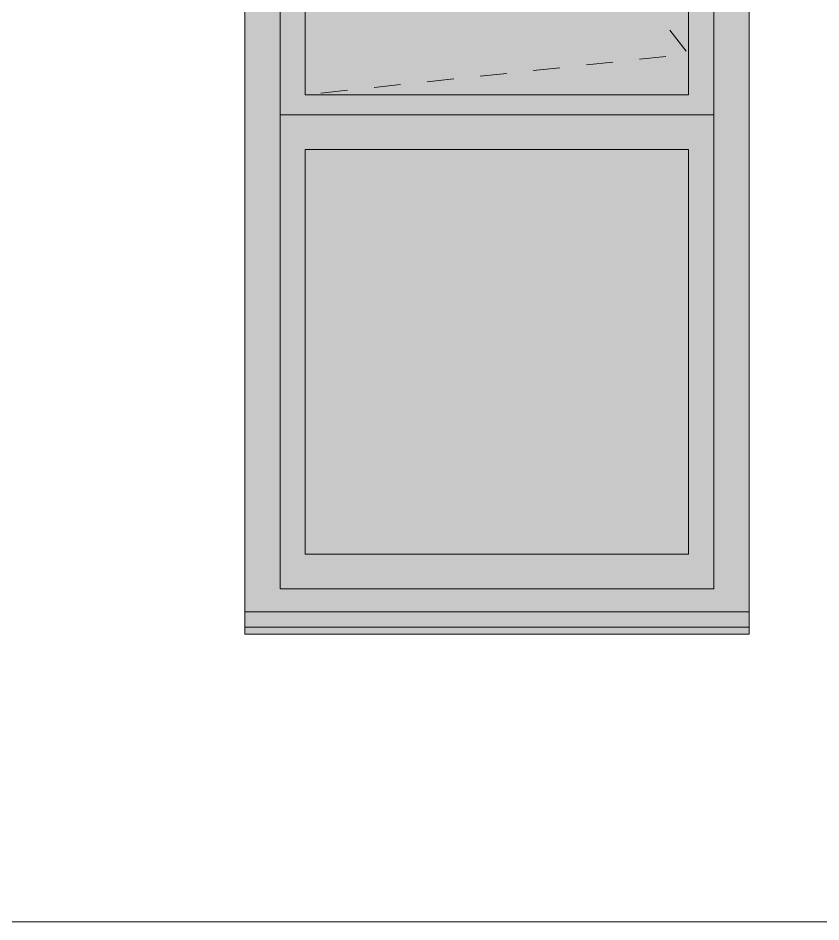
# Model space of a CAD drawing. Header units: centimetres. Extents: x -6341 to 23117, y -10090 to 8065.
# Drawn here: x 15679.5 to 15838.7, y -1380.2 to -1201 of the extents above; entities that cross this region are included whole.
import ezdxf

# ---------------------------------------------------------------- set-up
doc = ezdxf.new("R2010")
doc.units = ezdxf.units.CM
doc.header["$LTSCALE"] = 12.7
doc.linetypes.add('VW-01', pattern=[0.83312, 0.41656, -0.41656])
doc.layers.add('B Général', color=7, linetype='Continuous', lineweight=5)
doc.layers.add('C ANNOTATIONS-prestations', color=7, linetype='Continuous', lineweight=5)

# ---------------------------------------------------------------- blocks, each defined once
blk = doc.blocks.new('F_220.100 all.fix')
at = {"layer": 'B Général', "linetype": 'Continuous', "lineweight": 0, "true_color": 0xeeeeee}
blk.add_hatch(color=7, dxfattribs=at).paths.add_polyline_path([(50, -100.53), (-50, -100.53), (-50, 118), (50, 118)])
at = {"layer": 'B Général', "linetype": 'Continuous', "lineweight": 0, "true_color": 0xbbbbbb}
for points in [[(-38, 106), (-38, 1.94), (38, 1.94), (38, 106)], [(-38, -8.94), (-38, -89.09), (38, -89.09), (38, -8.94)], [(-50, -100.53), (50, -100.53), (50, -105), (-50, -105)]]:
    blk.add_hatch(color=9, dxfattribs=at).paths.add_polyline_path(points)
at = {"layer": 'B Général', "color": 7, "linetype": 'Continuous', "lineweight": 5}
for p, q in [((-43, -2.06), (43, -2.06)), ((-50, -103.6), (50, -103.6))]:
    blk.add_line(p, q, dxfattribs=at)
at = {"layer": 'B Général', "color": 7, "linetype": 'Continuous', "lineweight": 5, "flags": 128}
for points in [[(50, -100.53), (-50, -100.53), (-50, 118), (50, 118)], [(-43, 111), (43, 111), (43, -95.97), (-43, -95.97)], [(-38, 106), (-38, 1.94), (38, 1.94), (38, 106)], [(-38, -8.94), (-38, -89.09), (38, -89.09), (38, -8.94)], [(-50, -100.53), (50, -100.53), (50, -105), (-50, -105)]]:
    blk.add_lwpolyline(points, close=True, dxfattribs=at)
at = {"layer": 'C ANNOTATIONS-prestations', "linetype": 'VW-01', "lineweight": 5, "flags": 128}
blk.add_lwpolyline([(38, 106), (-38, 10), (38, 1.94)], dxfattribs=at)

msp = doc.modelspace()

# ---------------------------------------------------------------- linework, layer by layer
at = {"layer": 'B Général', "color": 7, "linetype": 'Continuous', "lineweight": 18}
msp.add_line((15921.5, -1380.17), (14998.6, -1380.17), dxfattribs=at)

# ---------------------------------------------------------------- block references
at = {"layer": 'B Général', "color": 7, "xscale": -1}
msp.add_blockref('F_220.100 all.fix', (15774.5, -1218.17), dxfattribs=at)

doc.saveas('drawing.dxf')
